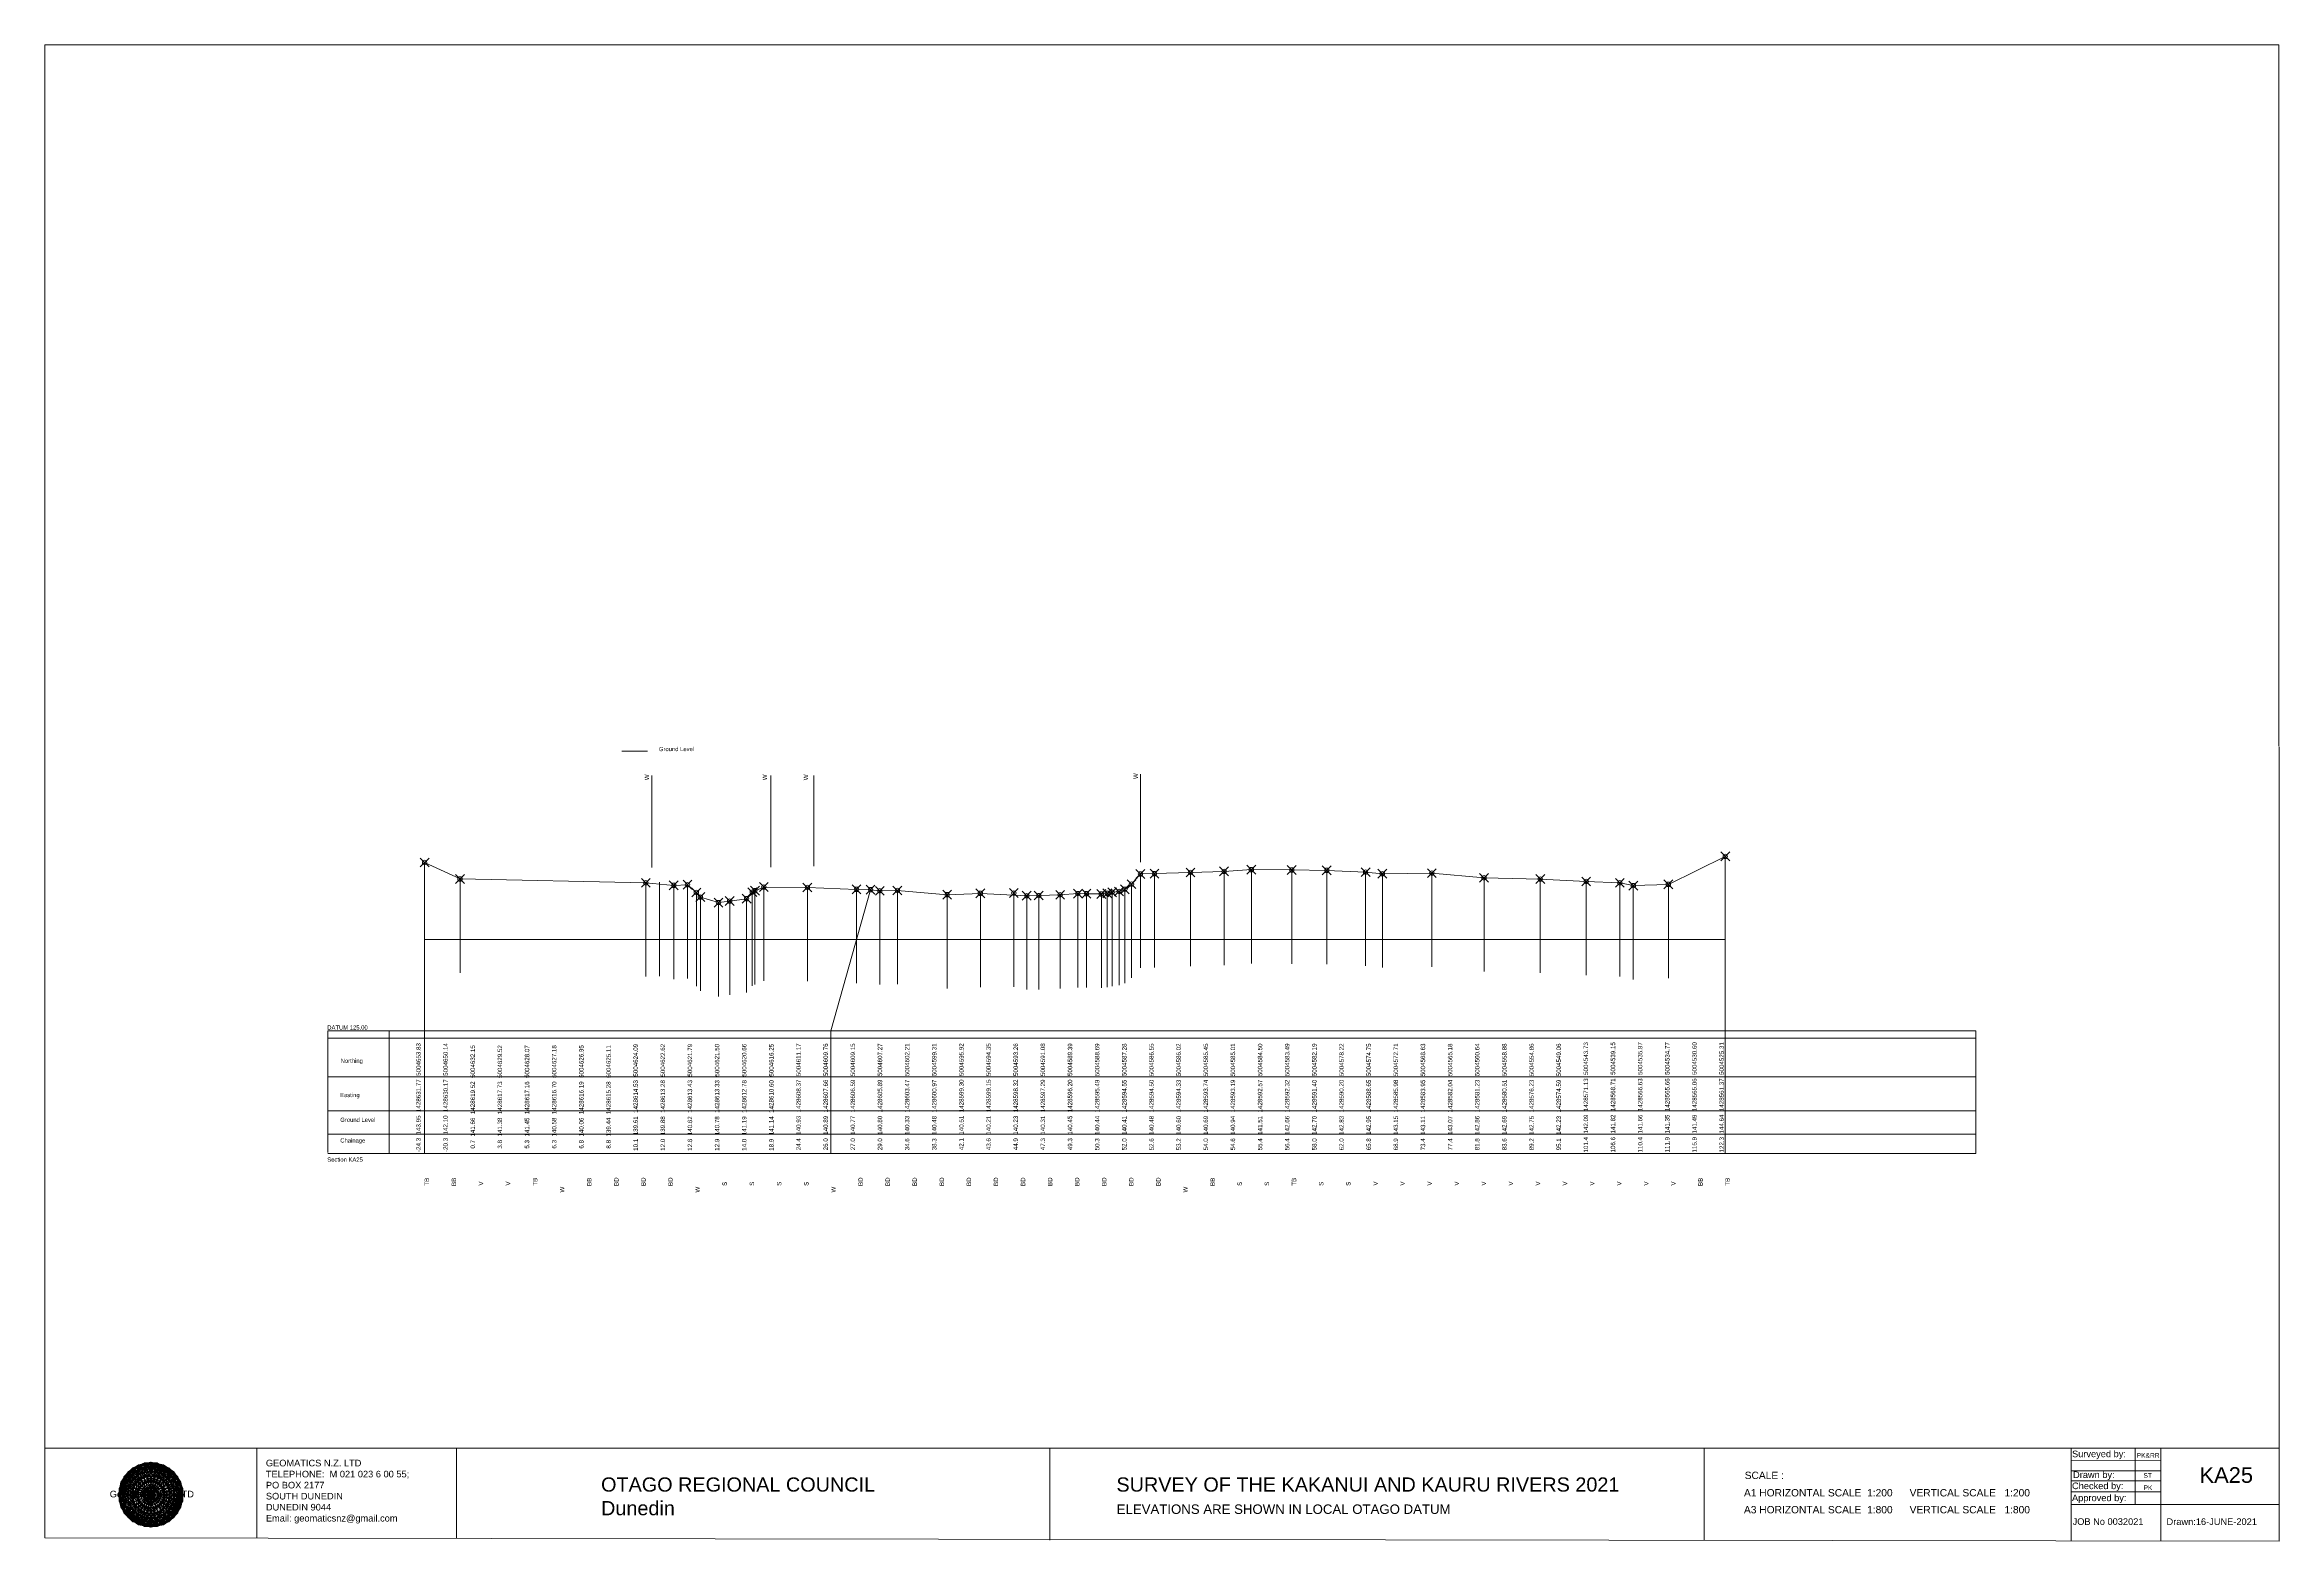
# Model space of a CAD drawing. Header units: millimetres. Extents: x -5342268 to 3537477, y -592557 to 852398.
# Drawn here: x -924555 to -672777, y 67499 to 236074 of the extents above; entities that cross this region are included whole.
import ezdxf

# ---------------------------------------------------------------- set-up
doc = ezdxf.new("R2010")
doc.units = ezdxf.units.MM
doc.header["$PDMODE"] = 35
doc.header["$PDSIZE"] = 500
doc.layers.get('0').update_dxf_attribs({"lineweight": 0})
doc.layers.add('geo', color=7, linetype='Continuous', lineweight=0)
doc.styles.get("Standard").update_dxf_attribs({"font": 'arial.ttf'})

# ---------------------------------------------------------------- blocks, each defined once
blk = doc.blocks.new('Geomatics_Circle_SPT')
at = {"layer": 'geo', "color": 2, "linetype": 'Continuous', "lineweight": 0}
for p, q in [((0, 25.2), (-25.2, 0)), ((-24.7, 4.9), (-4.9, 24.7)), ((-24.7, -4.9), (4.9, 24.7)), ((-9.7, 23.3), (-23.3, 9.6)), ((9.7, 23.3), (-23.3, -9.7)), ((-21, 14), (-14, 21)), ((-21, -14), (14, 21)), ((0, 0), (-17.8, 17.8)), ((-14, 21), (21, -14)), ((23.3, -9.7), (-9.7, 23.3)), ((-4.9, 24.7), (24.7, -4.9)), ((25.2, 0), (0, 25.2)), ((0, 0), (17.8, 17.8)), ((4.9, 24.7), (24.7, 4.9)), ((23.3, 9.7), (9.7, 23.3)), ((14, 21), (21, 14)), ((17.8, 18.1), (17.8, 18.1)), ((4.9, -24.7), (-24.7, 4.9)), ((-24.7, 0), (0, -24.7)), ((-23.3, 9.7), (9.7, -23.3)), ((14, -21), (-21, 14)), ((0, 0), (-17.8, -17.8)), ((21, 14), (-14, -21)), ((-9.7, -23.3), (23.3, 9.7)), ((24.7, 4.9), (-4.9, -24.7)), ((0, 0), (17.8, -17.8)), ((0, -24.8), (25.2, 0)), ((-4.9, -24.7), (-24.7, -4.9)), ((-23.3, -9.7), (-9.7, -23.3)), ((-14, -21), (-21, -14)), ((24.7, -4.9), (4.9, -24.7)), ((9.7, -23.3), (23.3, -9.7)), ((21, -14), (14, -21)), ((-17.8, -17.8), (-17.8, -17.8)), ((4.9, -24.7), (4.9, -24.7)), ((18.1, -17.8), (18.1, -17.8))]:
    blk.add_line(p, q, dxfattribs=at)
at = {"layer": 'geo', "color": 1, "linetype": 'Continuous', "lineweight": 0}
for p, q in [((-25.2, 0), (9.7, 23.3)), ((-25.2, 0), (-9.6, 23.3)), ((-4.9, 24.8), (-24.7, -4.9)), ((4.9, 24.7), (-24.7, 4.9)), ((14, 21), (-24.7, -4.9)), ((-14, 21), (-24.7, 4.9)), ((-23.3, 9.7), (0, 25.2)), ((-23.3, -9.6), (0, 25.2)), ((-23.3, -9.6), (17.8, 17.8)), ((-23.3, 9.7), (-17.8, 17.9)), ((-23.3, -9.6), (-17.8, 17.9)), ((-23.3, 9.7), (17.8, 17.8)), ((4.9, 24.8), (-21, -14)), ((-4.9, 24.7), (-21, 14)), ((14, 21), (-21, 14)), ((-14, 21), (-21, -14)), ((-17.9, 17.6), (-17.9, 17.6)), ((-17.8, 17.8), (9.7, 23.3)), ((-17.8, 17.8), (-9.6, 23.3)), ((-17.8, -17.8), (9.7, 23.3)), ((-17.8, -17.8), (-9.7, 23.3)), ((-9.7, -23.3), (-17.8, 17.8)), ((-17.8, 17.8), (9.7, -23.3)), ((-17.8, 17.8), (23.3, -9.6)), ((-17.8, 17.8), (23.3, 9.7)), ((4.9, 24.7), (-14, 21)), ((-4.9, 24.7), (-14, -20.9)), ((0, 0), (-14, 21)), ((-14, 21), (-4.9, -24.7)), ((-14, 21), (-14, 21)), ((24.7, -4.9), (-14, 21)), ((21, 14), (-14, 21)), ((-9.8, 23.1), (-9.8, 23.1)), ((-9.7, 23.3), (0, 25.2)), ((-9.7, 23.3), (0, -25.2)), ((-9.7, -23.3), (0, 25.2)), ((-9.6, 23.3), (17.8, -17.8)), ((-9.6, 23.3), (25.2, 0)), ((-9.6, 23.3), (17.8, 17.8)), ((-9.6, -23.3), (17.8, 17.9)), ((0, 0), (-4.9, 24.7)), ((-4.9, 24.7), (-4.9, 24.7)), ((21, -14), (-4.9, 24.7)), ((24.8, 4.9), (-4.9, 24.7)), ((14, 21), (-4.9, 24.7)), ((-0.2, 25.1), (-0.2, 25.1)), ((0, 25.2), (9.7, -23.3)), ((0, 25.2), (23.3, -9.7)), ((0, 25.2), (23.3, 9.7)), ((0, 25.2), (9.7, 23.3)), ((0, 0), (4.9, 24.7)), ((0, -25.2), (9.7, 23.3)), ((0, 0), (14, 21)), ((21, 14), (4.9, 24.8)), ((14, -21), (4.9, 24.7)), ((24.7, -4.9), (4.9, 24.7)), ((4.9, 24.7), (4.9, 24.7)), ((4.9, -24.7), (14, 21)), ((9.4, 23.3), (9.4, 23.3)), ((9.7, 23.3), (17.8, -17.8)), ((9.7, 23.3), (25.2, 0)), ((9.7, 23.3), (17.8, 17.9)), ((17.8, 17.8), (9.7, -23.3)), ((21, -14), (14, 21)), ((24.7, 4.9), (14, 21)), ((14, 21), (14, 21)), ((17.6, 17.9), (17.6, 17.9)), ((17.8, 17.8), (23.3, -9.7)), ((17.8, 17.8), (23.3, 9.7)), ((-25.2, 0), (23.3, 9.7)), ((-25.2, 0), (-23.3, 9.7)), ((-23.3, -9.7), (-25.2, 0)), ((-9.6, -23.3), (-25.2, 0)), ((9.7, -23.3), (-25.2, 0)), ((21, 14), (-24.7, 4.9)), ((-21, 14), (-24.7, -4.9)), ((0, 0), (-24.7, 4.9)), ((-24.7, 4.9), (-21, -14)), ((-24.7, 4.9), (-4.9, -24.7)), ((-24.7, 4.9), (14, -21)), ((-24.7, 4.9), (-24.7, 4.9)), ((0, 0), (-24.7, -4.9)), ((-17.8, -17.8), (-23.3, 9.7)), ((0, -25.2), (-23.3, 9.7)), ((-23.3, 9.7), (17.8, -17.8)), ((-23.3, 9.7), (25.2, 0)), ((-23.3, 9.4), (-23.3, 9.4)), ((-23.3, -9.7), (25.2, 0)), ((0, 0), (-21, 14)), ((-21, 14), (-14, -21)), ((-21, 14), (4.9, -24.7)), ((-21, 14), (-21, 14)), ((24.7, 4.9), (-21, 14)), ((0, 0), (-21, -14)), ((-17.8, -17.8), (23.3, 9.7)), ((-14, -21), (24.7, 4.9)), ((0, 0), (-14, -21)), ((25.2, 0), (-9.6, -23.3)), ((-4.9, -24.7), (21, 14)), ((0, 0), (-4.9, -24.7)), ((0, 0), (21, 14)), ((23.3, 9.7), (0, -25.2)), ((0, 0), (24.8, 4.9)), ((0, 0), (4.9, -24.7)), ((0, 0), (14, -21)), ((0, 0), (21, -14)), ((0, 0), (24.8, -4.9)), ((4.9, -24.7), (24.7, 4.9)), ((25.2, 0), (9.7, -23.3)), ((14, -21), (21, 14)), ((23.3, 9.7), (17.8, -17.8)), ((24.7, -4.9), (21, 14)), ((21, 14), (21, 14)), ((21, -14), (24.7, 4.9)), ((23.1, 9.8), (23.1, 9.8)), ((23.3, 9.7), (25.2, 0)), ((25.2, 0), (23.3, -9.6)), ((24.7, 4.9), (24.7, 4.9)), ((25.1, 0.2), (25.1, 0.2)), ((-25.2, 0), (23.3, -9.7)), ((-25.1, -0.2), (-25.1, -0.2)), ((-24.7, -4.9), (-24.7, -4.9)), ((-24.7, -4.9), (-14, -21)), ((-24.7, -4.9), (4.9, -24.7)), ((-24.7, -4.9), (21, -14)), ((-17.8, -17.8), (-23.3, -9.7)), ((0, -25.2), (-23.3, -9.6)), ((17.8, -17.8), (-23.3, -9.6)), ((-23.1, -9.8), (-23.1, -9.8)), ((-21, -14), (24.7, -4.9)), ((-21, -14), (-21, -14)), ((-21, -14), (-4.9, -24.7)), ((-21, -14), (14, -21)), ((23.3, -9.7), (-17.8, -17.8)), ((-14, -21), (21, -14)), ((-4.9, -24.7), (24.7, -4.9)), ((23.3, -9.6), (0, -25.2)), ((4.9, -24.7), (21, -14)), ((14, -21), (24.7, -4.9)), ((23.3, -9.6), (17.8, -17.8)), ((21, -14), (21, -14)), ((23.3, -9.4), (23.3, -9.4)), ((24.7, -4.9), (24.7, -4.9)), ((-9.6, -23.3), (-17.8, -17.8)), ((9.7, -23.3), (-17.8, -17.8)), ((-17.6, -17.9), (-17.6, -17.9)), ((-14, -21), (-14, -21)), ((-14, -21), (4.9, -24.7)), ((17.8, -17.8), (-9.7, -23.3)), ((0, -25.2), (-9.7, -23.3)), ((-9.4, -23.3), (-9.4, -23.3)), ((-4.9, -24.7), (14, -21)), ((-4.9, -24.7), (-4.9, -24.7)), ((9.7, -23.3), (0, -25.2)), ((0.2, -25.1), (0.2, -25.1)), ((4.9, -24.7), (4.9, -24.7)), ((17.8, -17.8), (9.7, -23.3)), ((9.8, -23.1), (9.8, -23.1)), ((14, -21), (14, -21)), ((17.9, -17.6), (17.9, -17.6))]:
    blk.add_line(p, q, dxfattribs=at)
at = {"layer": 'geo', "color": 114, "linetype": 'Continuous', "lineweight": 0}
for p, q in [((17.9, 17.8), (-25.2, 0)), ((-24.7, 4.9), (14, 21)), ((9.7, 23.3), (-23.3, 9.7)), ((-20.9, 14), (4.9, 24.7)), ((0, 25.2), (-17.8, 17.8)), ((-17.8, 17.8), (0, -25.2)), ((-14, 21), (-4.9, 24.7)), ((4.9, -24.7), (-14, 21)), ((0, 0), (-9.7, 23.3)), ((-4.9, 24.7), (14, -21)), ((17.8, -17.8), (0, 25.2)), ((0, 0), (9.7, 23.3)), ((4.9, 24.7), (21, -14)), ((23.3, -9.7), (9.7, 23.3)), ((14, 21), (24.7, -4.9)), ((25.2, 0), (17.8, 17.8)), ((-24.7, -4.9), (21, 14)), ((-14, -21), (-24.7, 4.9)), ((0, 0), (-23.3, 9.7)), ((-23.3, 9.7), (-9.7, -23.3)), ((0, 0), (-23.3, -9.7)), ((-4.9, -24.7), (-21, 14)), ((24.8, 4.9), (-20.9, -14)), ((0, 0), (-9.7, -23.3)), ((0, 0), (23.3, 9.7)), ((0, 0), (9.7, -23.3)), ((0, 0), (23.3, -9.7)), ((21, 14), (24.7, 4.9)), ((-25.2, 0), (-17.8, -17.8)), ((-21, -14), (-24.7, -4.9)), ((-17.8, -17.8), (25.2, 0)), ((24.8, -4.9), (-14, -21)), ((-9.6, -23.3), (23.3, -9.7)), ((21, -14), (-4.9, -24.8)), ((0, -25.2), (17.9, -17.8)), ((14, -21), (4.9, -24.8))]:
    blk.add_line(p, q, dxfattribs=at)
at = {"layer": 'geo', "color": 250, "linetype": 'Continuous', "lineweight": 0}
for p, q in [((-17.8, 17.8), (17.8, 17.8)), ((-17.8, -17.8), (-17.8, 17.8)), ((-14, 21), (-14, 21)), ((14, 21), (-14, 21)), ((-14, 20.9), (-14, -21)), ((-9.7, 23.3), (9.7, 23.3)), ((-9.7, -23.3), (-9.7, 23.3)), ((-4.9, 24.7), (4.9, 24.7)), ((-4.9, 24.7), (-4.9, -24.7)), ((0, 0), (0, 25.2)), ((4.9, 24.7), (4.9, -24.7)), ((9.7, -23.3), (9.7, 23.3)), ((14, 21), (14, -21)), ((17.8, -17.8), (17.8, 17.8)), ((0, 0), (-25.2, 0)), ((24.7, 4.9), (-24.7, 4.9)), ((-24.7, 4.9), (-24.7, -4.9)), ((-23.3, 9.7), (23.3, 9.7)), ((-23.3, 9.7), (-23.3, 9.7)), ((-23.3, -9.7), (-23.3, 9.7)), ((21, 14), (-21, 14)), ((-21, 14), (-21, -14)), ((0, 0), (0, -25.2)), ((0, 0), (25.2, 0)), ((21, 14), (21, 14)), ((21, -14), (21, 14)), ((23.3, 9.7), (23.3, -9.7)), ((24.7, 4.9), (24.7, 4.9)), ((24.7, -4.9), (24.7, 4.9)), ((-24.7, -4.9), (24.7, -4.9)), ((23.3, -9.7), (-23.3, -9.7)), ((-21, -14), (21, -14)), ((17.8, -17.8), (-17.8, -17.8)), ((-14, -21), (14, -21)), ((9.7, -23.3), (-9.7, -23.3)), ((-4.9, -24.7), (4.9, -24.7))]:
    blk.add_line(p, q, dxfattribs=at)
blk = doc.blocks.new('GeomaticsNZ TITLE BLOCK')
at = {"color": 7, "linetype": 'Continuous', "lineweight": 0}
for p, q in [((0, 94.9), (0, 1579.2)), ((0, 1579.2), (2363.4, 1579.2)), ((2363.4, 1579.2), (2364, 94.9)), ((2364, 94.9), (0, 94.9)), ((0, 94.9), (0, 0)), ((15.9, 94.9), (2364, 94.9)), ((224.3, 95.2), (224.3, -0.3)), ((2364, 94.9), (382.6, 94.9)), ((435.8, 95.2), (435.8, -0.7)), ((1063.4, 94.9), (1063.4, -2.4)), ((1755.4, 94.9), (1755.4, -2.6)), ((2143.9, 94.9), (2143.7, -3)), ((2211.5, 94.9), (2211.5, 36.1)), ((2238.6, 94.8), (2238.6, -3.2)), ((2364, -3.5), (2364, 94.9)), ((2143.9, 81.9), (2238.6, 81.7)), ((2143.9, 71), (2238.6, 71)), ((2143.6, 60.4), (2238.6, 60.4)), ((2143.8, 48.6), (2238.6, 48.6)), ((2143.8, 35.4), (2364, 35.3)), ((0, 0), (2364, -3.5))]:
    blk.add_line(p, q, dxfattribs=at)
at = {"color": 7, "linetype": 'Continuous', "lineweight": 0, "xscale": 1.36, "yscale": 1.36, "zscale": 1.36}
blk.add_blockref('Geomatics_Circle_SPT', (112.4, 45.7), dxfattribs=at)
at = {"color": 7, "linetype": 'Continuous', "lineweight": 0}
for s, p in [('PK&RR', (2213.2, 84.8)), ('ST', (2220.3, 63.6)), ('PK', (2220.4, 50.6))]:
    blk.add_text(s, height=5, dxfattribs=at).set_placement(p)
at = {"color": 7, "linetype": 'Continuous', "lineweight": 0, "attachment_point": 1}
for s, width, heights, insert, char_height in [('{\\C256;GEOMATICS N.Z. LTD                   \\PTELEPHONE:  M 021 023 6 00 55;\\PPO BOX 2177\\PSOUTH DUNEDIN\\PDUNEDIN 9044\\PEmail: geomaticsnz@gmail.com}', 3535.727, [94.7], (234, 82.7), 7), ('{\\C256;Surveyed by:}', 3535.727, [0], (2144.7, 92.4), 7), ('{\\C256;Geomatics N.Z. LTD                   }', 125.079, [15.8], (68.8, 49.9), 7), ('{\\C256;OTAGO REGIONAL COUNCIL\\PDunedin}', 3535.727, [0], (588.6, 64), 15), ('{\\C256;SURVEY OF THE KAKANUI AND KAURU RIVERS 2021}', 3535.727, [0], (1133.8, 64), 15), ('{\\C256;Checked by:}', 3535.727, [0], (2144.7, 58.6), 7), ('{\\C256;Drawn by:}', 3535.727, [0], (2145.8, 70.4), 7), ('{\\C256;ELEVATIONS ARE SHOWN IN LOCAL OTAGO DATUM}', 3535.727, [0], (1134.1, 35.4), 10), ('{\\C256;Approved by:}', 3535.727, [0], (2144.7, 45.9), 7), ('{\\C256;JOB No 0032021}', 3535.727, [0], (2145.3, 20.8), 7), ('{\\C256;Drawn:16-JUNE-2021}', 3535.727, [0], (2244.7, 20.7), 7)]:
    blk.add_mtext_dynamic_manual_height_columns(s, width=width, gutter_width=159, heights=heights, dxfattribs=dict(at, insert=insert, char_height=char_height))

msp = doc.modelspace()

# ---------------------------------------------------------------- linework, layer by layer
at = {"color": 1, "lineweight": 0}
msp.add_line((-859542, 156500), (-856635, 156500), dxfattribs=at)
at = {"color": 7, "lineweight": 0}
for p, q in [((-856160, 143410), (-856160, 153769)), ((-842757, 143414), (-842757, 153766)), ((-837893, 143556), (-837893, 153766)), ((-801096, 143988), (-801096, 153901)), ((-892646, 125000), (-892646, 124453)), ((-885744, 125000), (-885744, 111176)), ((-706980, 125000), (-706980, 111176))]:
    msp.add_line(p, q, dxfattribs=at)
for p, q in [((-881750, 143953), (-881750, 111176)), ((-735206, 144644), (-735206, 111176)), ((-877759, 142103), (-877759, 131539)), ((-856822, 141663), (-856822, 131099)), ((-855278, 141733), (-855278, 131169)), ((-853677, 141383), (-853677, 130819)), ((-852133, 141453), (-852133, 130889)), ((-843529, 141193), (-843529, 130629)), ((-838616, 141143), (-838616, 130579)), ((-802105, 141514), (-802105, 130950)), ((-801101, 142664), (-801101, 132100)), ((-799518, 142704), (-799518, 132140)), ((-795460, 142834), (-795460, 132270)), ((-791670, 142954), (-791670, 132390)), ((-788598, 143154), (-788598, 132590)), ((-784046, 143114), (-784046, 132550)), ((-780103, 143074), (-780103, 132510)), ((-775728, 142864), (-775728, 132300)), ((-773836, 142694), (-773836, 132130)), ((-768260, 142754), (-768260, 132190)), ((-762385, 142234), (-762385, 131670)), ((-756050, 142094), (-756050, 131530)), ((-750871, 141824), (-750871, 131260)), ((-747083, 141664), (-747083, 131100)), ((-745564, 141354), (-745564, 130790)), ((-741613, 141494), (-741613, 130930)), ((-851132, 140583), (-851132, 130019)), ((-850681, 140063), (-850681, 129499)), ((-848633, 139443), (-848633, 128879)), ((-847374, 139613), (-847374, 129049)), ((-845468, 139883), (-845468, 129319)), ((-844833, 140623), (-844833, 130059)), ((-844531, 140783), (-844531, 130219)), ((-831506, 140893), (-835989, 125000)), ((-833084, 140933), (-833084, 130369)), ((-830462, 140773), (-830462, 130209)), ((-828476, 140803), (-828476, 130239)), ((-822873, 140333), (-822873, 129769)), ((-819131, 140483), (-819131, 129919)), ((-815356, 140513), (-815356, 129949)), ((-813905, 140214), (-813905, 129650)), ((-812552, 140234), (-812552, 129670)), ((-810144, 140314), (-810144, 129750)), ((-808140, 140454), (-808140, 129890)), ((-807185, 140444), (-807185, 129880)), ((-805497, 140414), (-805497, 129850)), ((-804833, 140484), (-804833, 129920)), ((-804286, 140604), (-804286, 130040)), ((-803503, 140694), (-803503, 130130)), ((-802852, 140944), (-802852, 130380)), ((-881750, 135295), (-735206, 135295))]:
    msp.add_line(p, q)
at = {"lineweight": 0}
for p, q in [((-892646, 125000), (-706980, 125000)), ((-892646, 124154), (-706980, 124154)), ((-892646, 119828), (-706980, 119828)), ((-892646, 115970), (-706980, 115970)), ((-892646, 113366), (-706980, 113366)), ((-892646, 111176), (-706980, 111176))]:
    msp.add_line(p, q, dxfattribs=at)
at = {"color": 7, "lineweight": 0, "transparency": 33554687}
msp.add_line((-892646, 124453), (-892646, 111303), dxfattribs=at)
at = {"color": 1}
msp.add_line((-835989, 125000), (-835989, 111176), dxfattribs=at)
msp.add_lwpolyline([(-881750, 143953), (-877759, 142103), (-856822, 141663), (-853677, 141383), (-852133, 141453), (-851132, 140583), (-850681, 140063), (-848633, 139443), (-847374, 139613), (-845468, 139883), (-844833, 140623), (-844531, 140783), (-843529, 141193), (-838616, 141143), (-833084, 140933), (-831506, 140893), (-830462, 140773), (-828476, 140803), (-822873, 140333), (-819131, 140483), (-813905, 140214), (-812552, 140234), (-810144, 140314), (-808140, 140454), (-807185, 140444), (-805497, 140414), (-804833, 140484), (-804286, 140604), (-803503, 140694), (-802852, 140944), (-802105, 141514), (-801101, 142664), (-799518, 142704), (-795460, 142834), (-791670, 142954), (-788598, 143154), (-784046, 143114), (-780103, 143074), (-775728, 142864), (-773836, 142694), (-768260, 142754), (-762385, 142234), (-756050, 142094), (-750871, 141824), (-747083, 141664), (-745564, 141354), (-741613, 141494), (-735206, 144644)], dxfattribs=at)
for p in [(-881750, 143953), (-788598, 143154), (-784046, 143114), (-780103, 143074), (-735206, 144644), (-877759, 142103), (-856822, 141663), (-853677, 141383), (-852133, 141453), (-851132, 140583), (-844833, 140623), (-844531, 140783), (-843529, 141193), (-838616, 141143), (-833084, 140933), (-831506, 140893), (-830462, 140773), (-828476, 140803), (-815356, 140513), (-804286, 140604), (-803503, 140694), (-802852, 140944), (-802105, 141514), (-801101, 142664), (-799518, 142704), (-795460, 142834), (-791670, 142954), (-775728, 142864), (-773836, 142694), (-768260, 142754), (-762385, 142234), (-756050, 142094), (-750871, 141824), (-747083, 141664), (-745564, 141354), (-741613, 141494), (-850681, 140063), (-848633, 139443), (-847374, 139613), (-845468, 139883), (-822873, 140333), (-819131, 140483), (-813905, 140214), (-812552, 140234), (-810144, 140314), (-808140, 140454), (-807185, 140444), (-805497, 140414), (-804833, 140484)]:
    msp.add_point(p)

# ---------------------------------------------------------------- block references
at = {"color": 7, "lineweight": 0, "xscale": 106.5053773992074, "yscale": 106.5053773992074, "zscale": 106.5053773992074}
msp.add_blockref('GeomaticsNZ TITLE BLOCK', (-924555, 67877), dxfattribs=at)

# ---------------------------------------------------------------- texts
at = {"color": 7, "lineweight": 0, "transparency": 33554687}
for s, height, p in [('Ground Level', 473.07, (-855350, 156500)), ('DATUM 125.00', 473.07, (-892713, 125136)), ('Northing', 473.1, (-891202, 121387)), ('Easting', 473.1, (-891271, 117528)), ('Ground Level', 473.07, (-891254, 114739)), ('Chainage', 473.1, (-891252, 112414)), ('Section KA25', 473.07, (-892713, 110258))]:
    msp.add_text(s, height=height, dxfattribs=at).set_placement(p)
at = {"color": 40, "true_color": 0xf8d731}
for s, p in [(' -24.3  143.95  1428631.77  5004653.83', (-882195, 111154)), (' -20.3  142.10  1428630.17  5004650.14', (-879136, 111154)), ('  10.1  139.61  1428614.53  5004624.09', (-857723, 111100)), ('  12.0  139.88  1428613.28  5004622.62', (-854664, 111100)), ('  12.6  140.62  1428613.43  5004621.79', (-851605, 111100)), ('  12.9  140.78  1428613.33  5004621.50', (-848546, 111100)), ('  14.0  141.19  1428612.78  5004620.66', (-845487, 111100)), ('  18.9  141.14  1428610.60  5004616.25', (-842429, 111100)), ('  24.4  140.93  1428608.37  5004611.17', (-839370, 111155)), ('  26.0  140.89  1428607.66  5004609.76', (-836311, 111155)), ('  27.0  140.77  1428606.59  5004609.15', (-833252, 111155)), ('  29.0  140.80  1428605.89  5004607.27', (-830194, 111155)), ('  34.6  140.33  1428603.47  5004602.21', (-827135, 111146)), ('  38.3  140.48  1428600.97  5004599.31', (-824076, 111146)), ('  42.1  140.51  1428599.30  5004595.92', (-821017, 111167)), ('  43.6  140.21  1428599.15  5004594.35', (-817958, 111167)), ('  44.9  140.23  1428598.32  5004593.26', (-814899, 111167)), ('  47.3  140.31  1428597.29  5004591.08', (-811840, 111167)), ('  49.3  140.45  1428596.20  5004589.39', (-808781, 111167)), ('  50.3  140.44  1428595.49  5004588.69', (-805722, 111147)), ('  52.0  140.41  1428594.55  5004587.28', (-802663, 111147)), ('  52.6  140.48  1428594.50  5004586.55', (-799604, 111147)), ('  53.2  140.60  1428594.33  5004586.02', (-796546, 111147)), ('  54.0  140.69  1428593.74  5004585.45', (-793486, 111147)), ('  54.6  140.94  1428593.19  5004585.01', (-790427, 111147)), ('  55.4  141.51  1428592.57  5004584.50', (-787368, 111147)), ('  56.4  142.66  1428592.32  5004583.49', (-784310, 111147)), ('  58.0  142.70  1428591.40  5004582.19', (-781251, 111147)), ('  62.0  142.83  1428590.20  5004578.22', (-778192, 111149)), ('  65.8  142.95  1428588.65  5004574.75', (-775133, 111149)), ('  68.9  143.15  1428585.98  5004572.71', (-772074, 111149)), ('  73.4  143.11  1428583.95  5004568.63', (-769015, 111143)), ('  77.4  143.07  1428582.04  5004565.18', (-765956, 111143)), ('  81.8  142.86  1428581.23  5004560.64', (-762897, 111147)), ('  83.6  142.69  1428580.51  5004558.88', (-759838, 111147)), ('  89.2  142.75  1428576.23  5004554.86', (-756779, 111147)), ('  95.1  142.23  1428574.59  5004549.06', (-753720, 111147)), (' 101.4  142.09  1428571.13  5004543.73', (-750661, 111100)), (' 106.6  141.82  1428568.71  5004539.15', (-747602, 111100)), (' 110.4  141.66  1428566.63  5004535.97', (-744543, 111100)), (' 111.9  141.35  1428565.66  5004534.77', (-741484, 111100)), (' 115.9  141.49  1428565.06  5004530.60', (-738425, 111100)), (' 122.3  144.64  1428561.37  5004525.31', (-735366, 111100)), ('   0.7  141.66  1428619.52  5004632.15', (-876077, 111147)), ('   3.8  141.38  1428617.73  5004629.52', (-873018, 111146)), ('   5.3  141.45  1428617.16  5004628.07', (-869959, 111147)), ('   6.3  140.58  1428616.70  5004627.18', (-866900, 111149)), ('   6.8  140.06  1428616.19  5004626.95', (-863841, 111149)), ('   8.8  139.44  1428615.28  5004625.11', (-860782, 111147)), ('     TB', (-881250, 106581)), ('     BB', (-878200, 106546)), ('     TB', (-869050, 106581)), ('     BB', (-862949, 106546)), ('     BD', (-859899, 106546)), ('     BD', (-856849, 106546)), ('     BD', (-853799, 106546)), ('     BD', (-832379, 106546)), ('     BD', (-829329, 106546)), ('     BD', (-826279, 106546)), ('     BD', (-823229, 106546)), ('     BD', (-820179, 106546)), ('     BD', (-817129, 106546)), ('     BD', (-814078, 106546)), ('     BD', (-811028, 106546)), ('     BD', (-807978, 106546)), ('     BD', (-804928, 106546)), ('     BD', (-801878, 106546)), ('     BD', (-798827, 106546)), ('     BB', (-792727, 106546)), ('     TB', (-783542, 106581)), ('     BB', (-737756, 106546)), ('     TB', (-734706, 106581)), ('     V', (-875150, 106595)), ('     V', (-872100, 106595)), (' W', (-866000, 106589)), (' W', (-850749, 106589)), ('     S', (-847690, 106566)), ('     S', (-844623, 106566)), ('     S', (-841555, 106566)), ('     S', (-838488, 106566)), (' W', (-835430, 106589)), (' W', (-795777, 106589)), ('     S', (-789668, 106566)), ('     S', (-786601, 106566)), ('     S', (-780484, 106566)), ('     S', (-777417, 106566)), ('     V', (-774358, 106595)), ('     V', (-771308, 106595)), ('     V', (-768257, 106595)), ('     V', (-765207, 106595)), ('     V', (-762157, 106595)), ('     V', (-759107, 106595)), ('     V', (-756057, 106595)), ('     V', (-753007, 106595)), ('     V', (-749956, 106595)), ('     V', (-746906, 106595)), ('     V', (-743856, 106595)), ('     V', (-740806, 106595))]:
    msp.add_text(s, height=500, rotation=90, dxfattribs=at).set_placement(p)
at = {"color": 7, "lineweight": 0}
for s, height, p in [('KA25', 1764.8, (-681767, 74084)), ('A1 HORIZONTAL SCALE  1:200      VERTICAL SCALE   1:200 ', 823.57, (-733095, 72554)), ('SCALE :  ', 823.6, (-733013, 74514)), ('A3 HORIZONTAL SCALE  1:800      VERTICAL SCALE   1:800', 823.57, (-733095, 70650))]:
    msp.add_text(s, height=height, dxfattribs=at).set_placement(p)
at = {"color": 7, "lineweight": 0, "char_height": 500, "attachment_point": 1, "rotation": 90}
for insert in [(-856948, 153227), (-843670, 153224), (-839033, 153224), (-801884, 153359)]:
    msp.add_mtext_dynamic_manual_height_columns('W', width=4277.93, gutter_width=12.5, heights=[0], dxfattribs=dict(at, insert=insert))

doc.saveas('drawing.dxf')
